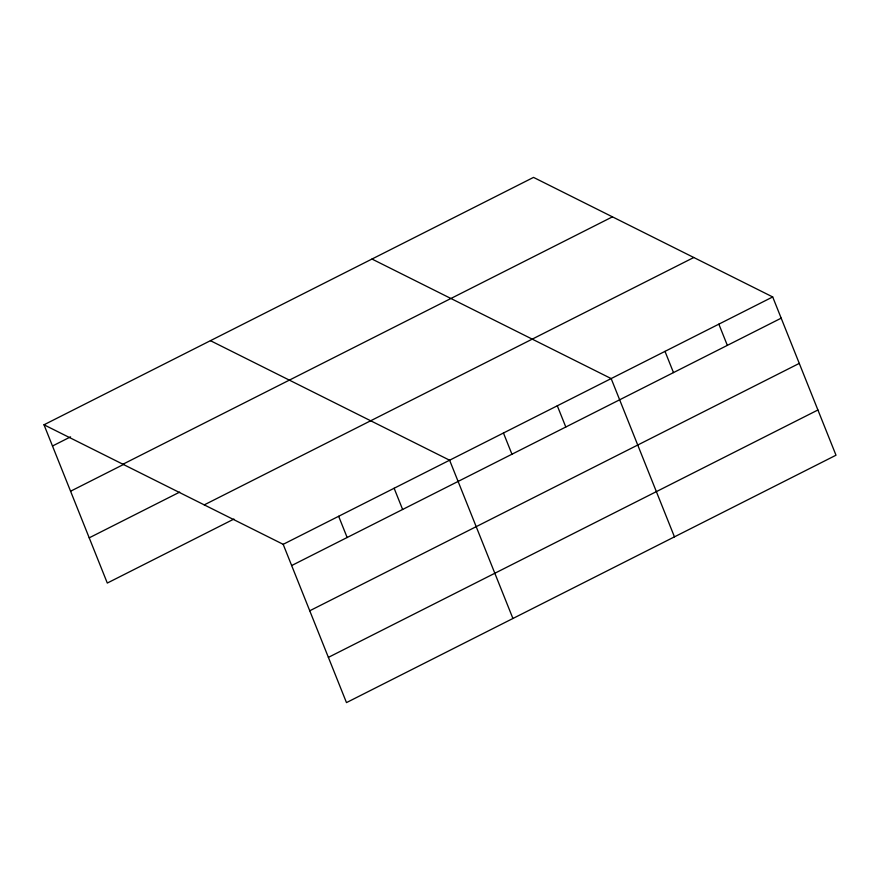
<?xml version="1.0" encoding="UTF-8"?>
<svg xmlns="http://www.w3.org/2000/svg" width="880" height="880" viewBox="0 0 880 880"><rect width="100%" height="100%" fill="white"/><g stroke="black" fill="none" stroke-linecap="round" stroke-linejoin="round"><path stroke-width="1.32" d="M44 424.787L533.522 177.397L772.695 296.945L836 455.213L346.478 702.603L283.173 544.324L44 424.787L107.305 583.055L233.937 519.057M52.492 446.006L70.576 436.865M122.925 464.233L612.447 216.854M70.576 491.227L123.64 464.409M89.21 537.834L179.674 492.118M204.248 504.878L693.77 257.499M283.173 544.324L772.695 296.945M291.665 565.543L781.187 318.164M309.749 610.775L799.271 363.396M328.394 657.371L817.916 409.992M371.976 259.039L611.16 378.576L674.454 536.855M210.441 340.681L449.614 460.218L512.919 618.486M718.85 324.159L727.342 345.378M665.005 351.373L673.486 372.592M557.304 405.79L565.796 427.009M503.459 433.004L511.951 454.223M394.13 488.257L402.622 509.476M338.657 516.296L347.149 537.515"/></g></svg>
